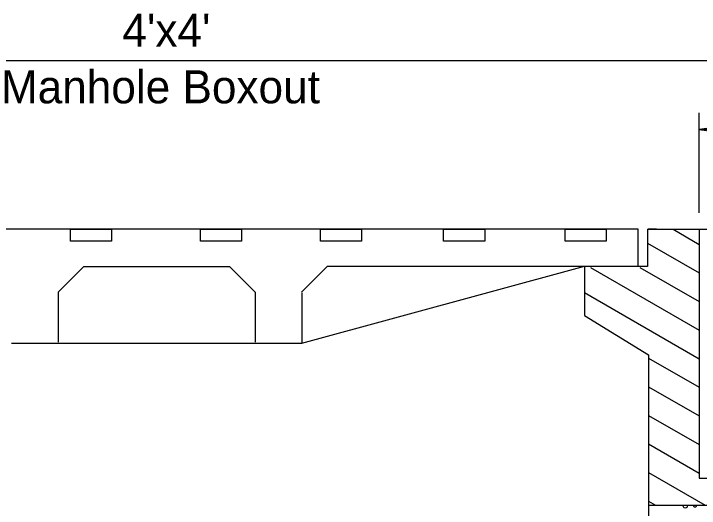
# Model space of a CAD drawing. Extents: x 0 to 2.83, y 0 to 1.83.
# Drawn here: x 0.9794 to 1.2217, y 1.4075 to 1.5823 of the extents above; entities that cross this region are included whole.
import ezdxf

# ---------------------------------------------------------------- set-up
doc = ezdxf.new("R2010")
doc.units = 0
doc.layers.add('RD_Pr_Roadway_Dimensions', color=7, linetype='Continuous')
doc.layers.add('SH_General_Details', color=7, linetype='Continuous')

msp = doc.modelspace()

# ---------------------------------------------------------------- linework, layer by layer
at = {"layer": 'RD_Pr_Roadway_Dimensions'}
for p, q in [((0.6669645180069491, 1.5657320416790752), (1.3930995179437682, 1.5657320416790752)), ((1.2216395179629906, 1.5119137083572654), (1.2216395179629906, 1.547182041689506)), ((1.389682851278095, 1.5413487083566695), (1.2216217742852102, 1.5413487083566695))]:
    msp.add_line(p, q, dxfattribs=at)
msp.add_lwpolyline([(1.2350295179665667, 1.5411570416939764), (1.234577851294039, 1.5431503750336675), (1.228924517968355, 1.542288708354285), (1.2216395179629904, 1.5413487083566695), (1.2294078512982114, 1.5402837083590535), (1.236222851294337, 1.539088708366951), (1.2350295179665667, 1.5411570416939764), (1.2344295179628415, 1.5424753750217466), (1.2265361846283658, 1.5413403750312833), (1.2351661846422237, 1.539825375026217), (1.2338895179615004, 1.541528708363822), (1.230261184632091, 1.5412953750145941), (1.2337495179758056, 1.540758708363524)], dxfattribs=at)
at = {"layer": 'SH_General_Details'}
for p, q in [((0.8598361846566781, 1.5062920416881649), (1.2000111846157, 1.5062920416881649)), ((1.2000111846157, 1.5062920416881649), (1.2000111846157, 1.4932320416865257)), ((1.2033628512837573, 1.5060803750244287), (1.2033628512837573, 1.4929887083468347)), ((1.2065395179607554, 1.5060803750244287), (1.2035445179559872, 1.5060803750244287)), ((1.2035445179559872, 1.5060803750244287), (1.3930995179437682, 1.5060803750244287)), ((1.212437851291208, 1.5060803750244287), (1.2216395179629906, 1.5007670416918901)), ((1.2216395179629906, 1.5060803750244287), (1.2216395179629906, 1.4181070416947215)), ((1.2033628512837573, 1.501215375014892), (1.2216395179629906, 1.4906637083595007)), ((1.0041811846510158, 1.4929887083468347), (0.9951061846443102, 1.4839137083602456)), ((1.0041811846510158, 1.4929887083468347), (1.0556645179756567, 1.4929887083468347)), ((1.0556645179756567, 1.4929887083468347), (1.0647395179629906, 1.4839137083602456)), ((1.0902145179637357, 1.4929887083468347), (1.0811395179764018, 1.4839137083602456)), ((1.0811861846387967, 1.465895375026515), (1.1811645179629906, 1.4930720416804164)), ((1.2033628512837573, 1.4929887083468347), (1.0902145179637357, 1.4929887083468347)), ((1.1811645179629906, 1.4930720416804164), (1.1811645179629906, 1.4756320416850357)), ((1.1832228513002976, 1.4926337083478778), (1.2216395179629906, 1.470455375027409)), ((1.2007228512980626, 1.4926337083478778), (1.2216395179629906, 1.4805587083612888)), ((0.9951061846443102, 1.4839137083602456), (0.9951061846443102, 1.4661503750217466)), ((1.0647395179629906, 1.4839137083602456), (1.0647395179629906, 1.4661503750217466)), ((1.0811861846387967, 1.483655375014743), (1.0811861846387967, 1.465895375026515)), ((1.1811645179629906, 1.4837203750123589), (1.2216395179629906, 1.4603520416942743)), ((1.1811645179629906, 1.4756320416850357), (1.2037911846258327, 1.461720375014594)), ((0.9786611846529528, 1.465895375026515), (1.0811861846387967, 1.465895375026515)), ((1.2037911846258327, 1.461720375014594), (1.2037911846258327, 1.3180203750406712)), ((1.2037911846258327, 1.4605537083474307), (1.2216395179629906, 1.450250375026962)), ((1.2037911846258327, 1.4504503750351576), (1.2216395179629906, 1.44014537502875)), ((1.2037911846258327, 1.440347041701278), (1.2216395179629906, 1.4300420416948705)), ((1.2037911846258327, 1.4302420417030661), (1.2216395179629906, 1.4199370416974035)), ((1.2037911846258327, 1.4201387083706765), (1.2237795179486857, 1.4085987083700804)), ((1.2216395179629906, 1.4181070416947215), (1.2887495179504738, 1.4181070416947215)), ((1.2037911846258327, 1.4100353750375418), (1.2062795179501757, 1.4085987083700804)), ((1.2037911846258327, 1.4085987083700804), (1.2887495179504738, 1.4085987083700804))]:
    msp.add_line(p, q, dxfattribs=at)
for points in [[(0.9994661846384987, 1.5060720416796713), (1.0139845179729745, 1.5060720416796713), (1.0139845179729745, 1.5018353750196605), (0.9994661846384987, 1.5018353750196605)], [(1.0454428513028309, 1.5060720416796713), (1.0599611846373067, 1.5060720416796713), (1.0599611846373067, 1.5018353750196605), (1.0454428513028309, 1.5018353750196605)], [(1.0877878513075991, 1.5060720416796713), (1.102306184642075, 1.5060720416796713), (1.102306184642075, 1.5018353750196605), (1.0877878513075991, 1.5018353750196605)], [(1.1313461846404358, 1.5060720416796713), (1.145864517954795, 1.5060720416796713), (1.145864517954795, 1.5018353750196605), (1.1313461846404358, 1.5018353750196605)], [(1.1742978512891218, 1.5060720416796713), (1.1888161846235976, 1.5060720416796713), (1.1888161846235976, 1.5018353750196605), (1.1742978512891218, 1.5018353750196605)]]:
    msp.add_lwpolyline(points, close=True, dxfattribs=at)
msp.add_arc((1.216760391175805, 1.408415414014211), 0.0007995914761683366, 166.7351861111111, 13.264813888888852, dxfattribs=at)
msp.add_ellipse((1.2202027732536778, 1.4085555280235915), major_axis=(0.0002911999999708975, 0.0005043731951136502), ratio=0.998511904761925, start_param=2.019213784347969, end_param=5.309879905968778, dxfattribs=at)

# ---------------------------------------------------------------- texts
at = {"layer": 'RD_Pr_Roadway_Dimensions'}
for s, p in [("4'x4' ", (1.0178212461644174, 1.5705903750081864)), ('Manhole Boxout', (0.9748670926359969, 1.550590371677032))]:
    msp.add_text(s, height=0.011666669998833333, dxfattribs=at).set_placement(p)

doc.saveas('drawing.dxf')
